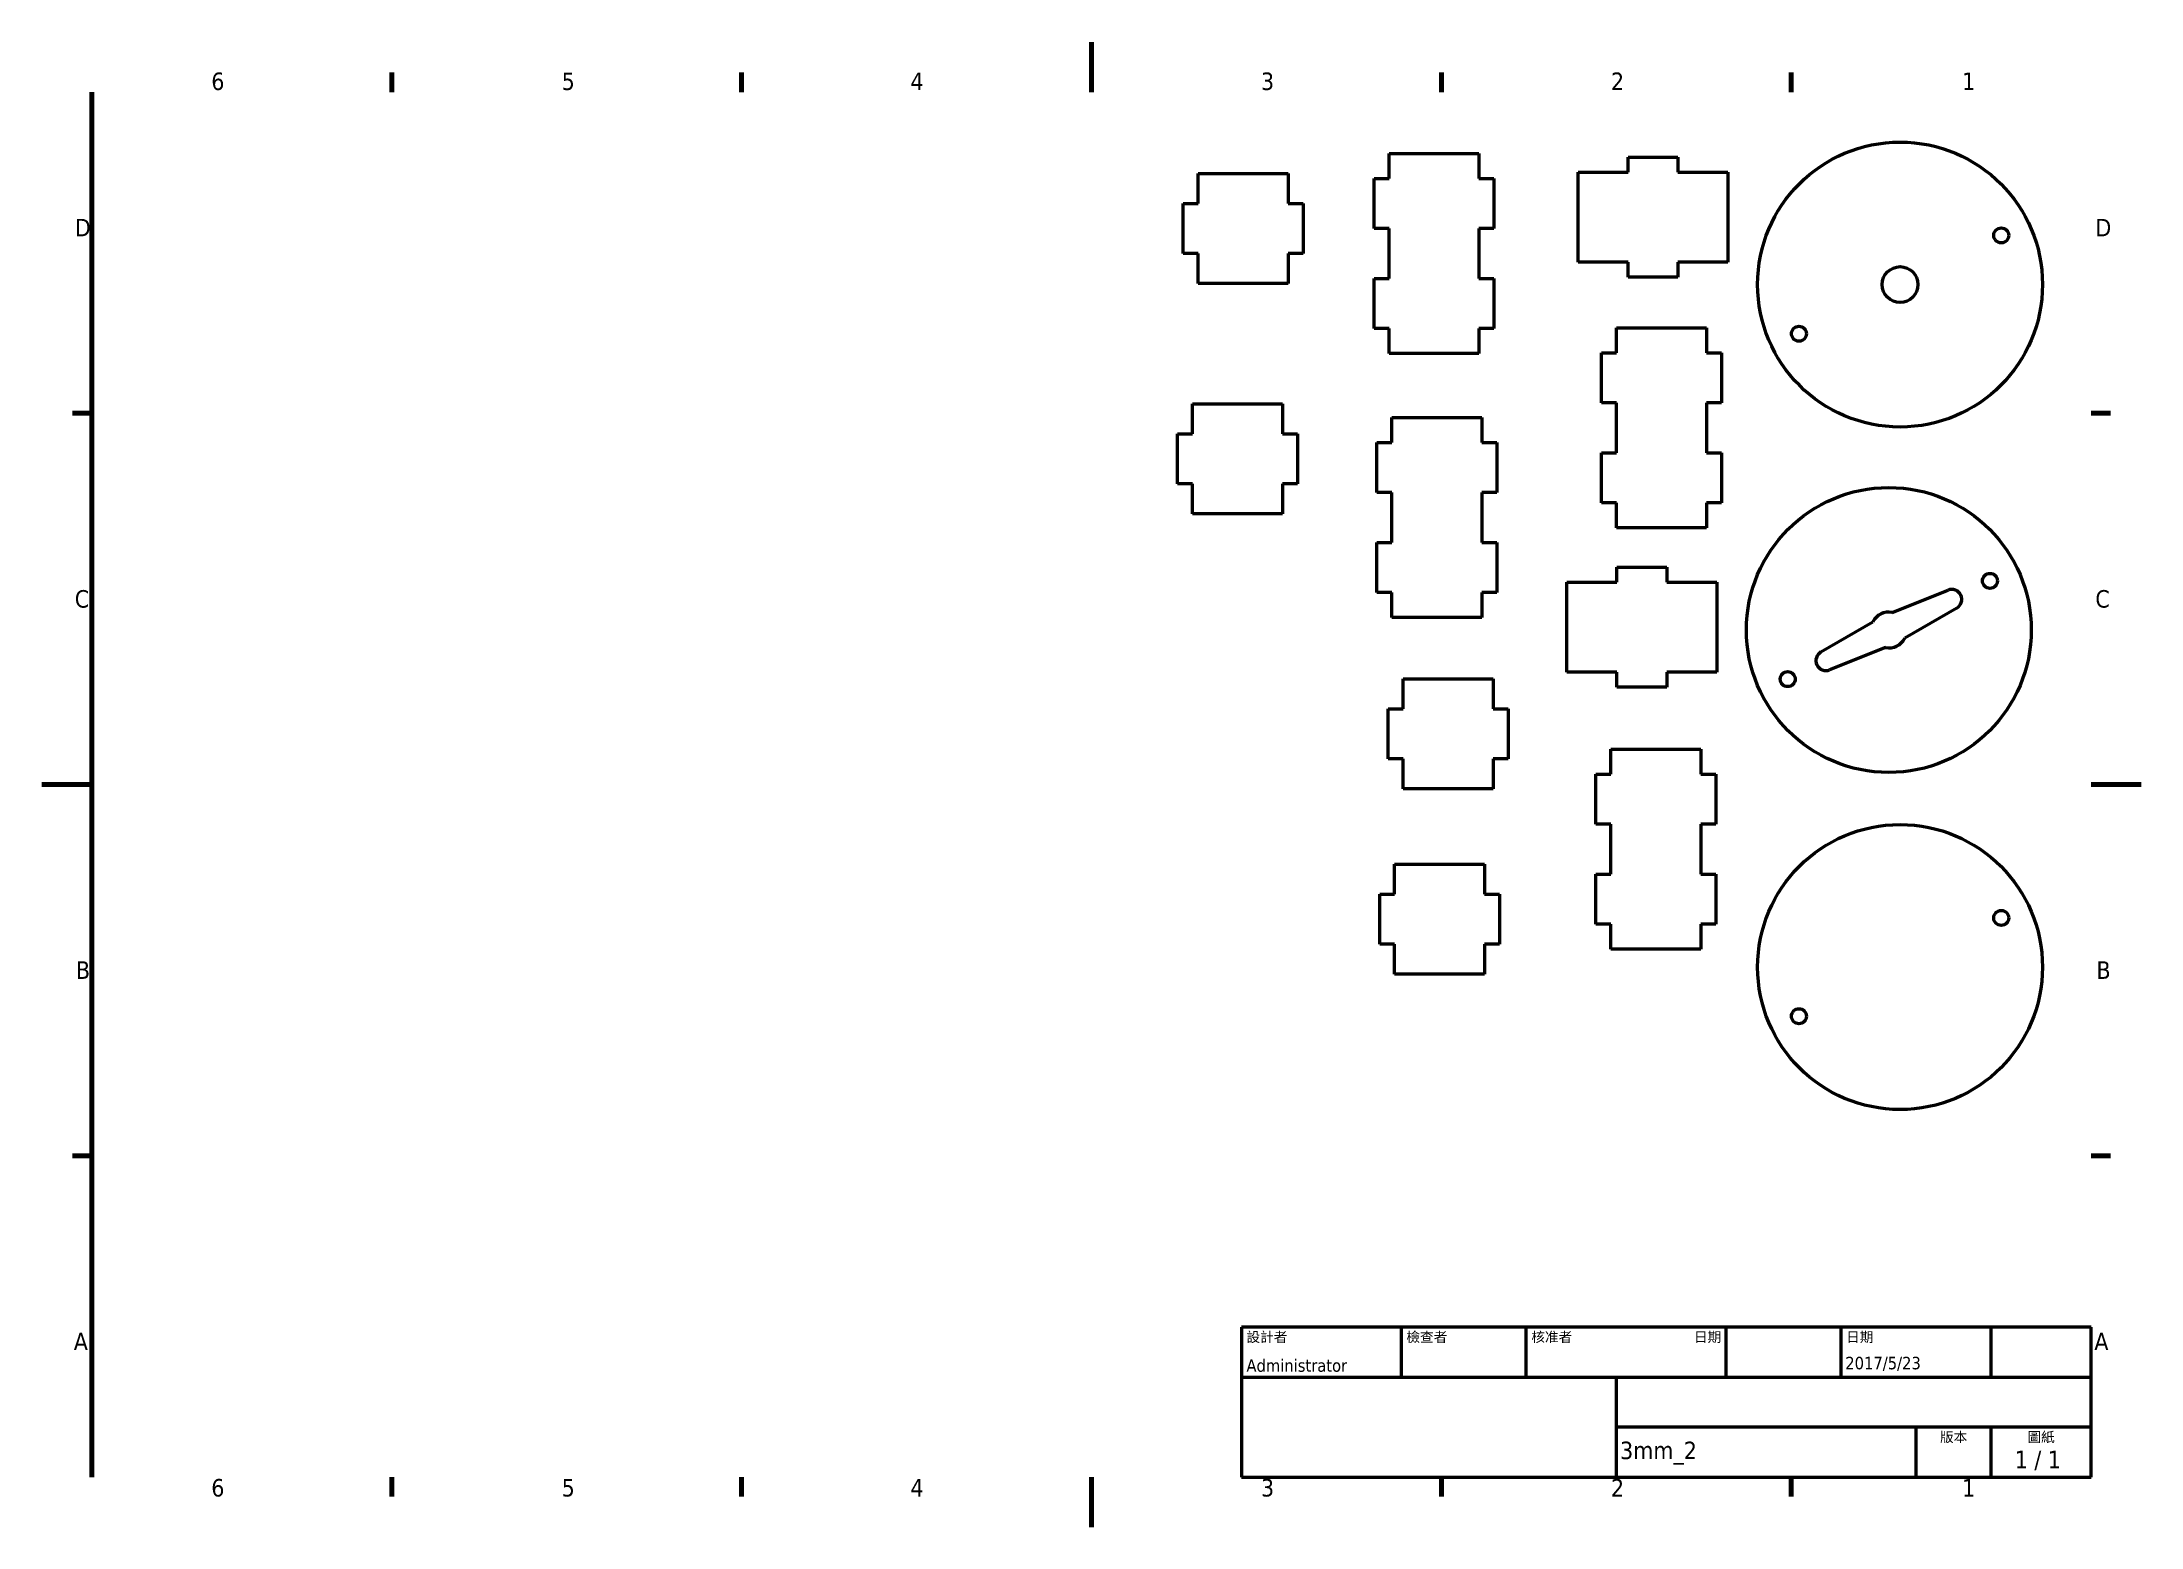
# Model space of a CAD drawing. Header units: millimetres. Extents: x 0 to 420, y 0 to 297.
import ezdxf
from ezdxf.enums import TextEntityAlignment as Align

# ---------------------------------------------------------------- set-up
doc = ezdxf.new("R2010")
doc.units = ezdxf.units.MM
for name, color, linetype, lineweight in [('可見 (ISO)', 7, 'Continuous', 50), ('圖框 (ISO)', 7, 'Continuous', 70), ('標題 (ISO)', 7, 'Continuous', 50)]:
    doc.layers.add(name, color=color, linetype=linetype, lineweight=lineweight)
doc.styles.add('文字型式13', font='tahoma_1.ttf')
doc.styles.add('文字型式17', font='txt.shx')
doc.styles.add('註記文字 (ISO)', font='tahoma_1.ttf')

# ---------------------------------------------------------------- blocks, each defined once
blk = doc.blocks.new('圖框 預設圖框')
at = {"layer": '圖框 (ISO)'}
for p, q in [((70, 287), (70, 290.9)), ((140, 287), (140, 290.9)), ((280, 287), (280, 290.9)), ((350, 287), (350, 290.9)), ((10, 222.75), (6.1, 222.75)), ((410, 222.75), (413.9, 222.75)), ((10, 74.25), (6.1, 74.25)), ((410, 74.25), (413.9, 74.25)), ((70, 10), (70, 6.1)), ((140, 10), (140, 6.1)), ((280, 10), (280, 6.1)), ((350, 10), (350, 6.1))]:
    blk.add_line(p, q, dxfattribs=at)
at = {"layer": '圖框 (ISO)', "flags": 128}
for points in [[(210, 297), (210, 287)], [(10, 10), (10, 287)], [(0, 148.5), (10, 148.5)], [(420, 148.5), (410, 148.5)], [(210, 0), (210, 10)]]:
    blk.add_lwpolyline(points, dxfattribs=at)
at = {"layer": '圖框 (ISO)', "char_height": 3.5, "attachment_point": 7, "style": '註記文字 (ISO)'}
for s, insert in [('6', (33.88, 287.33)), ('5', (103.98, 287.33)), ('4', (173.78, 287.4)), ('3', (243.91, 287.33)), ('2', (313.94, 287.4)), ('1', (384.21, 287.4)), ('D', (6.57, 258.13)), ('D', (410.87, 258.13)), ('C', (6.56, 183.81)), ('C', (410.86, 183.81)), ('B', (6.78, 109.63)), ('B', (411.08, 109.63)), ('A', (6.36, 35.38)), ('A', (410.66, 35.38)), ('6', (33.88, 6.03)), ('5', (103.98, 6.03)), ('4', (173.78, 6.1)), ('3', (243.91, 6.03)), ('2', (313.94, 6.1)), ('1', (384.21, 6.1))]:
    blk.add_mtext(s, dxfattribs=dict(at, insert=insert))
blk = doc.blocks.new('標題欄框 ISO')
at = {"layer": '標題 (ISO)'}
for p, q in [((270.07, 130), (100.07, 130)), ((100.07, 130), (100.07, 100)), ((132.07, 120), (132.07, 130)), ((157.07, 120), (157.07, 130)), ((197.07, 120), (197.07, 130)), ((220.07, 120), (220.07, 130)), ((250.07, 120), (250.07, 130)), ((270.07, 100), (270.07, 130)), ((100.07, 120), (270.07, 120)), ((175.07, 120), (175.07, 100)), ((270.07, 110), (175.07, 110)), ((235.07, 100), (235.07, 110)), ((250.07, 100), (250.07, 110)), ((100.07, 100), (270.07, 100))]:
    blk.add_line(p, q, dxfattribs=at)
at = {"layer": '標題 (ISO)', "style": '文字型式17'}
for s, p in [('設計者', (101.07, 129)), ('檢查者', (133.07, 129)), ('核准者', (158.07, 129)), ('日期', (221.07, 129))]:
    blk.add_text(s, height=2, dxfattribs=at).set_placement(p, align=Align.TOP_LEFT)
blk.add_text('日期', height=2, dxfattribs=at).set_placement((196.07, 129), align=Align.TOP_RIGHT)
for s, p in [('版本', (242.57, 109)), ('圖紙', (260.07, 109))]:
    blk.add_text(s, height=2, dxfattribs=at).set_placement(p, align=Align.TOP_CENTER)
at = {"layer": '標題 (ISO)', "style": '註記文字 (ISO)'}
blk.add_text('1 / 1 ', height=3.5, dxfattribs=at).set_placement((260.07, 103.5), align=Align.MIDDLE_CENTER)
at = {"layer": '標題 (ISO)'}
for tag, p, height, style in [('作者_001', (101.07, 121.05), 2.5, '文字型式13'), ('建立日期_001', (220.89, 121.54), 2.5, '文字型式13'), ('零件號碼_001', (175.84, 103.57), 3.5, '註記文字 (ISO)')]:
    blk.add_attdef(tag, p, '', height=height, dxfattribs=dict(at, style=style))
at = {"layer": '標題 (ISO)', "style": '文字型式13'}
for tag, p in [('檢查者', (133.07, 121)), ('工程核准者', (158.07, 121))]:
    blk.add_attdef(tag, text='', height=2.5, dxfattribs=at).set_placement(p, align=Align.BOTTOM_LEFT)
blk.add_attdef('工程核准日期', text='', height=2.5, dxfattribs=at).set_placement((196.07, 121), align=Align.BOTTOM_RIGHT)
at = {"layer": '標題 (ISO)', "style": '註記文字 (ISO)'}
for tag, p in [('標題', (222.57, 115)), ('公司', (137.41, 109.96)), ('版序號碼', (242.57, 103.5))]:
    blk.add_attdef(tag, text='', height=3.5, dxfattribs=at).set_placement(p, align=Align.MIDDLE_CENTER)

msp = doc.modelspace()

# ---------------------------------------------------------------- linework, layer by layer
at = {"layer": '可見 (ISO)'}
for p, q in [((269.53, 274.67), (287.53, 274.67)), ((269.53, 269.67), (269.53, 274.67)), ((287.53, 274.67), (287.53, 269.67)), ((317.35, 273.98), (327.35, 273.98)), ((317.35, 270.98), (317.35, 273.98)), ((327.35, 273.98), (327.35, 270.98)), ((231.33, 270.73), (249.33, 270.73)), ((231.33, 264.73), (231.33, 270.73)), ((249.33, 270.73), (249.33, 264.73)), ((266.53, 269.67), (269.53, 269.67)), ((266.53, 259.67), (266.53, 269.67)), ((287.53, 269.67), (290.53, 269.67)), ((290.53, 269.67), (290.53, 259.67)), ((307.35, 270.98), (317.35, 270.98)), ((307.35, 252.98), (307.35, 270.98)), ((327.35, 270.98), (337.35, 270.98)), ((337.35, 270.98), (337.35, 252.98)), ((228.33, 264.73), (231.33, 264.73)), ((228.33, 254.73), (228.33, 264.73)), ((249.33, 264.73), (252.33, 264.73)), ((252.33, 264.73), (252.33, 254.73)), ((269.53, 259.67), (266.53, 259.67)), ((269.53, 249.67), (269.53, 259.67)), ((287.53, 259.67), (287.53, 249.67)), ((290.53, 259.67), (287.53, 259.67)), ((231.33, 254.73), (228.33, 254.73)), ((231.33, 248.73), (231.33, 254.73)), ((249.33, 254.73), (249.33, 248.73)), ((252.33, 254.73), (249.33, 254.73)), ((317.35, 252.98), (307.35, 252.98)), ((317.35, 249.98), (317.35, 252.98)), ((327.35, 252.98), (327.35, 249.98)), ((337.35, 252.98), (327.35, 252.98)), ((249.33, 248.73), (231.33, 248.73)), ((266.53, 249.67), (269.53, 249.67)), ((266.53, 239.67), (266.53, 249.67)), ((287.53, 249.67), (290.53, 249.67)), ((290.53, 249.67), (290.53, 239.67)), ((327.35, 249.98), (317.35, 249.98)), ((269.53, 239.67), (266.53, 239.67)), ((269.53, 234.67), (269.53, 239.67)), ((287.53, 239.67), (287.53, 234.67)), ((290.53, 239.67), (287.53, 239.67)), ((315.04, 239.84), (333.04, 239.84)), ((315.04, 234.84), (315.04, 239.84)), ((333.04, 239.84), (333.04, 234.84)), ((287.53, 234.67), (269.53, 234.67)), ((312.04, 234.84), (315.04, 234.84)), ((312.04, 224.84), (312.04, 234.84)), ((333.04, 234.84), (336.04, 234.84)), ((336.04, 234.84), (336.04, 224.84)), ((230.21, 224.66), (248.21, 224.66)), ((230.21, 218.66), (230.21, 224.66)), ((248.21, 224.66), (248.21, 218.66)), ((315.04, 224.84), (312.04, 224.84)), ((315.04, 214.84), (315.04, 224.84)), ((333.04, 224.84), (333.04, 214.84)), ((336.04, 224.84), (333.04, 224.84)), ((227.21, 218.66), (230.21, 218.66)), ((227.21, 208.66), (227.21, 218.66)), ((248.21, 218.66), (251.21, 218.66)), ((251.21, 218.66), (251.21, 208.66)), ((270.1, 221.87), (288.1, 221.87)), ((270.1, 216.87), (270.1, 221.87)), ((288.1, 221.87), (288.1, 216.87)), ((267.1, 216.87), (270.1, 216.87)), ((267.1, 206.87), (267.1, 216.87)), ((288.1, 216.87), (291.1, 216.87)), ((291.1, 216.87), (291.1, 206.87)), ((312.04, 214.84), (315.04, 214.84)), ((312.04, 204.84), (312.04, 214.84)), ((333.04, 214.84), (336.04, 214.84)), ((336.04, 214.84), (336.04, 204.84)), ((230.21, 208.66), (227.21, 208.66)), ((230.21, 202.66), (230.21, 208.66)), ((248.21, 208.66), (248.21, 202.66)), ((251.21, 208.66), (248.21, 208.66)), ((270.1, 206.87), (267.1, 206.87)), ((270.1, 196.87), (270.1, 206.87)), ((288.1, 206.87), (288.1, 196.87)), ((291.1, 206.87), (288.1, 206.87)), ((248.21, 202.66), (230.21, 202.66)), ((315.04, 204.84), (312.04, 204.84)), ((315.04, 199.84), (315.04, 204.84)), ((333.04, 204.84), (333.04, 199.84)), ((336.04, 204.84), (333.04, 204.84)), ((333.04, 199.84), (315.04, 199.84)), ((267.1, 196.87), (270.1, 196.87)), ((267.1, 186.87), (267.1, 196.87)), ((288.1, 196.87), (291.1, 196.87)), ((291.1, 196.87), (291.1, 186.87)), ((315.1, 191.96), (325.1, 191.96)), ((315.1, 188.96), (315.1, 191.96)), ((325.1, 191.96), (325.1, 188.96)), ((270.1, 186.87), (267.1, 186.87)), ((270.1, 181.87), (270.1, 186.87)), ((288.1, 186.87), (288.1, 181.87)), ((291.1, 186.87), (288.1, 186.87)), ((305.1, 188.96), (315.1, 188.96)), ((305.1, 170.96), (305.1, 188.96)), ((325.1, 188.96), (335.1, 188.96)), ((335.1, 188.96), (335.1, 170.96)), ((370.2, 182.91), (381.39, 187.37)), ((288.1, 181.87), (270.1, 181.87)), ((355.94, 175.01), (366.36, 181.05)), ((383.14, 183.78), (372.71, 177.74)), ((368.88, 175.88), (357.69, 171.42)), ((272.34, 169.61), (290.34, 169.61)), ((272.34, 163.61), (272.34, 169.61)), ((290.34, 169.61), (290.34, 163.61)), ((315.1, 170.96), (305.1, 170.96)), ((315.1, 167.96), (315.1, 170.96)), ((325.1, 170.96), (325.1, 167.96)), ((335.1, 170.96), (325.1, 170.96)), ((325.1, 167.96), (315.1, 167.96)), ((269.34, 163.61), (272.34, 163.61)), ((269.34, 153.61), (269.34, 163.61)), ((290.34, 163.61), (293.34, 163.61)), ((293.34, 163.61), (293.34, 153.61)), ((313.91, 155.58), (331.91, 155.58)), ((313.91, 150.58), (313.91, 155.58)), ((331.91, 155.58), (331.91, 150.58)), ((272.34, 153.61), (269.34, 153.61)), ((272.34, 147.61), (272.34, 153.61)), ((290.34, 153.61), (290.34, 147.61)), ((293.34, 153.61), (290.34, 153.61)), ((290.34, 147.61), (272.34, 147.61)), ((310.91, 150.58), (313.91, 150.58)), ((310.91, 140.58), (310.91, 150.58)), ((331.91, 150.58), (334.91, 150.58)), ((334.91, 150.58), (334.91, 140.58)), ((313.91, 140.58), (310.91, 140.58)), ((313.91, 130.58), (313.91, 140.58)), ((331.91, 140.58), (331.91, 130.58)), ((334.91, 140.58), (331.91, 140.58)), ((270.66, 132.54), (288.66, 132.54)), ((270.66, 126.54), (270.66, 132.54)), ((288.66, 132.54), (288.66, 126.54)), ((310.91, 130.58), (313.91, 130.58)), ((310.91, 120.58), (310.91, 130.58)), ((331.91, 130.58), (334.91, 130.58)), ((334.91, 130.58), (334.91, 120.58)), ((267.66, 126.54), (270.66, 126.54)), ((267.66, 116.54), (267.66, 126.54)), ((288.66, 126.54), (291.66, 126.54)), ((291.66, 126.54), (291.66, 116.54)), ((313.91, 120.58), (310.91, 120.58)), ((313.91, 115.58), (313.91, 120.58)), ((331.91, 120.58), (331.91, 115.58)), ((334.91, 120.58), (331.91, 120.58)), ((270.66, 116.54), (267.66, 116.54)), ((270.66, 110.54), (270.66, 116.54)), ((288.66, 116.54), (288.66, 110.54)), ((291.66, 116.54), (288.66, 116.54)), ((331.91, 115.58), (313.91, 115.58)), ((288.66, 110.54), (270.66, 110.54))]:
    msp.add_line(p, q, dxfattribs=at)
for centre, radius in [((371.79, 248.49), 28.5), ((392.03, 258.32), 1.5), ((371.79, 248.49), 3.58), ((351.55, 238.66), 1.5), ((369.54, 179.4), 28.5), ((389.78, 189.23), 1.5), ((349.3, 169.57), 1.5), ((371.79, 111.99), 28.5), ((392.03, 121.81), 1.5), ((351.55, 102.16), 1.5)]:
    msp.add_circle(centre, radius, dxfattribs=at)
for centre, radius, start, end in [((382.13, 185.51), 2, 300.0934, 111.7107), ((369.54, 179.4), 3.58, 79.3266, 152.4776), ((369.54, 179.4), 3.58, 259.3266, 332.4776), ((356.95, 173.28), 2, 120.0934, 291.7107)]:
    msp.add_arc(centre, radius, start, end, dxfattribs=at)

# ---------------------------------------------------------------- block references
msp.add_blockref('圖框 預設圖框', (0, 0))
msp.add_blockref('標題欄框 ISO', (139.93, -90)).add_auto_attribs({'零件號碼_001': '3mm_2', '作者_001': 'Administrator', '建立日期_001': '2017/5/23'})

doc.saveas('drawing.dxf')
